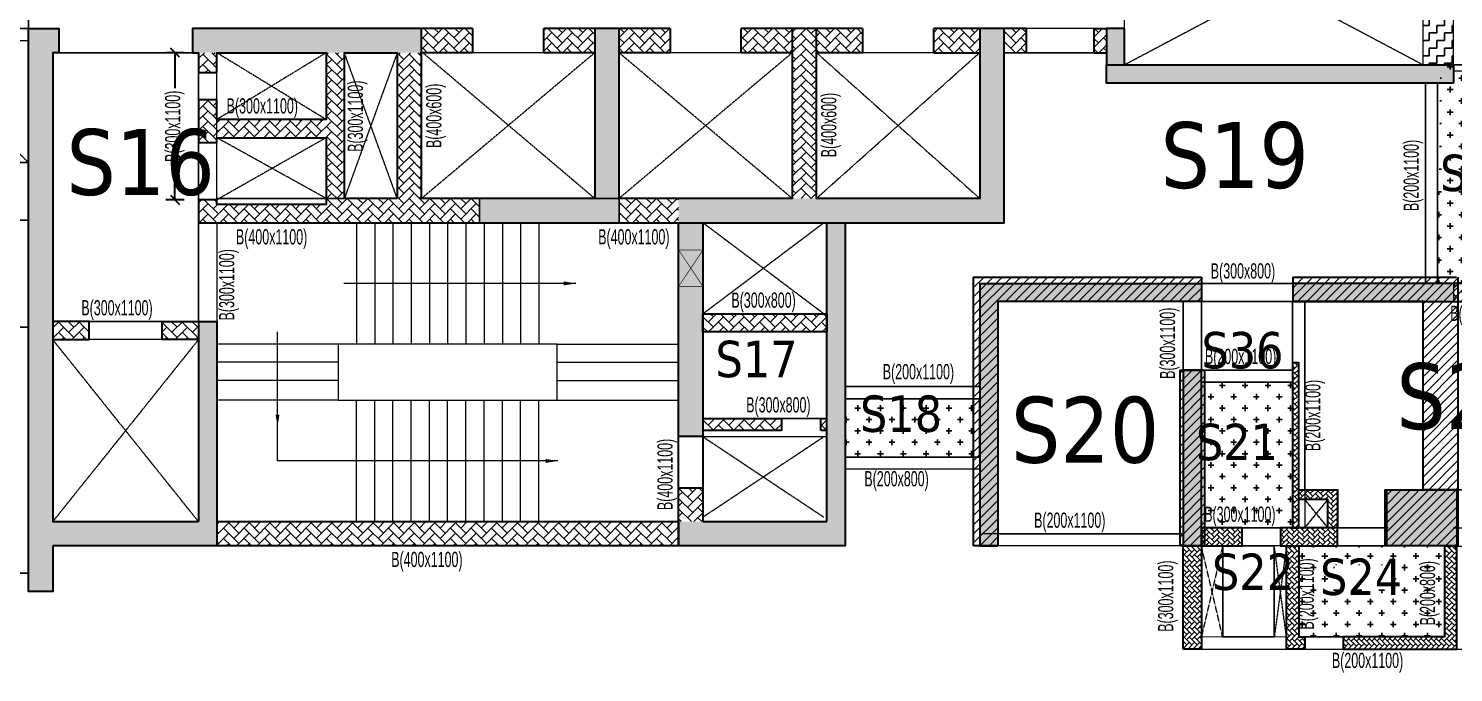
# Model space of a CAD drawing. Header units: millimetres. Extents: x -2 to 66976, y 42 to 26355.
# Drawn here: x 31758 to 55209, y 1066 to 11677 of the extents above; entities that cross this region are included whole.
import ezdxf

# ---------------------------------------------------------------- set-up
doc = ezdxf.new("R2010")
doc.units = ezdxf.units.MM
doc.linetypes.add('HIDDEN', pattern=[0.375, 0.25, -0.125])
for name, color, linetype, lineweight in [('A-ANNO-DIMS', 8, 'Continuous', 15), ('A-DETL-MISC', 35, 'Continuous', 15), ('A-HIDD-ABVE', 8, 'HIDDEN', 20), ('S-BEAM', 7, 'Continuous', 18), ('S-BEAM-IDEN', 2, 'Continuous', 9), ('S-COL HATCH', 9, 'Continuous', 0), ('S-COLS', 5, 'Continuous', 35), ('S-WALL', 4, 'Continuous', 18)]:
    doc.layers.add(name, color=color, linetype=linetype, lineweight=lineweight)
for name, color, linetype in [('changes', 7, 'Continuous'), ('S-CUTOUT', 1, 'Continuous'), ('SUNK SLAB', 8, 'Continuous')]:
    doc.layers.add(name, color=color, linetype=linetype)
doc.styles.add('Dim.s & Anno.(Misc.)', font='ARIALN.TTF')
doc.styles.add('SOBHA', font='swisscl.ttf')
doc.styles.add('Swis721 LtCn BT', font='swisscl.ttf', dxfattribs={"width": 0.9, "height": 233.355162})
doc.dimstyles.new('A-GFC-100', dxfattribs={"dimscale": 100, "dimtxt": 1.75, "dimasz": 1.5, "dimexe": 1.5, "dimexo": 0, "dimgap": 1, "dimtad": 1, "dimdsep": 46, "dimtxsty": 'Dim.s & Anno.(Misc.)', "dimblk": 'ARCHTICK', "dimcen": 0, "dimdle": 1.5, "dimclrd": 256, "dimclre": 8, "dimclrt": 6, "dimazin": 2, "dimtfac": 1, "dimtix": 1, "dimtmove": 2, "dimatfit": 3, "dimfxl": 1, "dimtolj": 1, "dimlwd": -1, "dimlwe": 9, "dimarcsym": 0})
doc.dimstyles.new('S-100', dxfattribs={"dimscale": 100, "dimtxt": 2.5, "dimasz": 1.5, "dimexe": 1.5, "dimexo": 1.5, "dimgap": 0.1, "dimtad": 0, "dimdec": 0, "dimrnd": 0.0005, "dimzin": 0, "dimdsep": 46, "dimtxsty": 'SOBHA', "dimblk": 'OBLIQUE', "dimcen": 0.09, "dimclrd": 8, "dimclre": 8, "dimclrt": 6, "dimadec": 0, "dimazin": 0, "dimtfac": 1, "dimtdec": 0, "dimtofl": 0, "dimtmove": 0, "dimatfit": 3, "dimfxl": 1.5, "dimfxlon": 1, "dimtolj": 1, "dimtzin": 0, "dimlwd": -1, "dimlwe": -1, "dimarcsym": 0})
pattern_1 = [(0, (-31352080.2, 21119608.4), (187.5, 187.5), [93.75, -281.25]), (90, (-31352033.32, 21119561.53), (-187.5, 187.5), [93.75, -281.25])]
pattern_2 = [(45, (-31802317.5, 20729084.55), (0, 169.7056275), [360, -120]), (135, (-31802232.65, 20729169.4), (1e-14, 169.7056275), [360, -120])]
pattern_3 = [(45, (-31618808, 20746156.34), (0, 169.7056275), [360, -120]), (135, (-31618723.15, 20746241.2), (1e-14, 169.7056275), [360, -120])]
pattern_4 = [(45, (-31682274.25, 21473233.52), (-75.1300955, 75.1300955), [])]
pattern_5 = [(315, (-62947863.76, 41480227.01), (84.85281374, -1e-14), [180, -60]), (45, (-62947821.334, 41480184.58), (84.85281374, -2e-14), [180, -60])]

# ---------------------------------------------------------------- blocks, each defined once
blk = doc.blocks.new('_ARCHTICK')
at = {"color": 0, "linetype": 'ByBlock', "const_width": 0.15}
blk.add_lwpolyline([(-0.5, -0.5), (0.5, 0.5)], dxfattribs=at)
blk = doc.blocks.new('_OBLIQUE')
at = {"color": 0, "linetype": 'ByBlock'}
blk.add_line((-0.5, -0.5), (0.5, 0.5), dxfattribs=at)
blk = doc.blocks.new('*D11')
at = {"layer": 'Defpoints', "color": 0, "transparency": 16777216}
for p in [(34168, 11277), (34558, 11277), (34558, 8854)]:
    blk.add_point(p, dxfattribs=at)
at = {"layer": 'S-COLS', "color": 8, "transparency": 16777216}
for p, q in [((34318, 11277), (34018, 11277)), ((34168, 11277), (34168, 10692)), ((34168, 8854), (34168, 9439)), ((34318, 8854), (34018, 8854))]:
    blk.add_line(p, q, dxfattribs=at)
at = {"layer": 'S-COLS', "color": 8, "transparency": 16777216, "xscale": 150, "yscale": 150, "zscale": 150}
for p, rotation in [((34168, 11277), 90), ((34168, 8854), 270)]:
    blk.add_blockref('_OBLIQUE', p, dxfattribs=dict(at, rotation=rotation))
at = {"layer": 'S-COLS', "color": 6, "transparency": 16777216, "insert": (34168, 10065), "char_height": 250, "attachment_point": 5, "rotation": 90, "style": 'SOBHA'}
blk.add_mtext('\\A1;{\\W0.8;\\C2;B(300x1100)}', dxfattribs=at)
blk = doc.blocks.new('A$Cbe320e20')
at = {"layer": 'S-COL HATCH', "transparency": 33554687}
h = blk.add_hatch(color=256, dxfattribs=at)
h.dxf.hatch_style = 1
h.paths.add_polyline_path([(24654, -2025), (24954, -2025), (24954, -5325), (24954, -5725), (22254, -5725), (22254, -6475), (21854, -6475), (21854, -5325), (21854, -5325), (21854, 2800), (22354, 2800), (22354, 2400), (22254, 2400), (22254, -5325), (22254, -5325), (24654, -5325), (24654, -5325)])
h = blk.add_hatch(color=256, dxfattribs=at)
h.dxf.hatch_style = 1
h.paths.add_polyline_path([(28324, 2800), (24554, 2800), (24554, 2400), (28324, 2400)])
at = {"layer": 'S-COL HATCH'}
h = blk.add_hatch(dxfattribs=at)
h.set_pattern_fill('AR-HBONE', color=256, scale=30)
h.set_pattern_definition(pattern_3)
h.paths.add_polyline_path([(28324, 2400), (28324, 2800), (29164, 2800), (29164, 2400), (28834, 2400)])
h = blk.add_hatch(dxfattribs=at)
h.set_pattern_fill('AR-HBONE', color=256, scale=30)
h.set_pattern_definition(pattern_3)
h.paths.add_polyline_path([(30334, 2400), (30334, 2800), (31174, 2800), (31174, 2400)])
at = {"layer": 'S-COL HATCH', "transparency": 33554687}
h = blk.add_hatch(color=256, dxfattribs=at)
h.dxf.hatch_style = 1
h.paths.add_polyline_path([(31574, 2800), (31174, 2800), (31174, 0), (31574, 0)])
at = {"layer": 'S-COL HATCH'}
h = blk.add_hatch(dxfattribs=at)
h.set_pattern_fill('AR-HBONE', color=256, scale=30)
h.set_pattern_definition(pattern_3)
h.paths.add_polyline_path([(31574, 2400), (31574, 2800), (32414, 2800), (32414, 2400)])
at = {"layer": 'S-COL HATCH', "transparency": 33554687}
h = blk.add_hatch(color=256, dxfattribs=at)
h.dxf.hatch_style = 1
h.paths.add_polyline_path([(32554, -400), (32554, 0), (37509, 0), (37509, 2800), (37909, 2800), (37909, -400)])
at = {"layer": 'S-COL HATCH'}
h = blk.add_hatch(dxfattribs=at)
h.set_pattern_fill('AR-HBONE', color=256, scale=30)
h.set_pattern_definition(pattern_3)
h.paths.add_polyline_path([(33584, 2800), (34424, 2800), (34424, 2400), (33584, 2400)])
h = blk.add_hatch(dxfattribs=at)
h.set_pattern_fill('AR-HBONE', color=256, scale=30)
h.set_pattern_definition(pattern_2)
h.paths.add_polyline_path([(34824, 0), (34424, 0), (34424, 2800), (34824, 2800)])
h = blk.add_hatch(dxfattribs=at)
h.set_pattern_fill('AR-HBONE', color=256, scale=30)
h.set_pattern_definition(pattern_3)
h.paths.add_polyline_path([(34824, 2800), (35581, 2800), (35581, 2400), (34824, 2400)])
h = blk.add_hatch(dxfattribs=at)
h.set_pattern_fill('AR-HBONE', color=256, scale=30)
h.set_pattern_definition(pattern_3)
h.paths.add_polyline_path([(36751, 2400), (36751, 2800), (37509, 2800), (37509, 2400)])
h = blk.add_hatch(dxfattribs=at)
h.set_pattern_fill('AR-HBONE', color=256, scale=30)
h.set_pattern_definition(pattern_3)
h.paths.add_polyline_path([(37909, 2400), (37909, 2800), (38274, 2800), (38274, 2400), (38185, 2400)])
h = blk.add_hatch(dxfattribs=at)
h.set_pattern_fill('AR-HBONE', color=256, scale=30)
h.set_pattern_definition(pattern_3)
h.paths.add_polyline_path([(39394, 2400), (39394, 2800), (39594, 2800), (39594, 2400)])
at = {"layer": 'S-COL HATCH', "transparency": 33554687}
h = blk.add_hatch(color=256, dxfattribs=at)
h.dxf.hatch_style = 1
h.paths.add_polyline_path([(39894, 2800), (39594, 2800), (39594, 2200), (39894, 2200)])
at = {"layer": 'S-COL HATCH'}
h = blk.add_hatch(dxfattribs=at)
h.set_pattern_fill('AR-HBONE', color=256, scale=30)
h.set_pattern_definition(pattern_2)
h.paths.add_polyline_path([(27054, 2400), (26754, 2400), (26754, 1300), (24954, 1300), (24954, 1625), (24654, 1625), (24654, 922), (24954, 922), (24954, 1000), (26754, 1000), (26754, -100), (24954, -100), (24954, -23), (24654, -23), (24654, -400), (29274, -400), (29274, 0), (27054, 0)])
h = blk.add_hatch(dxfattribs=at)
h.set_pattern_fill('AR-HBONE', color=256, scale=30)
h.set_pattern_definition(pattern_2)
h.paths.add_polyline_path([(24954, 2400), (24654, 2400), (24654, 2075), (24954, 2075)])
h = blk.add_hatch(dxfattribs=at)
h.set_pattern_fill('AR-HBONE', color=256, scale=30)
h.set_pattern_definition(pattern_2)
h.paths.add_polyline_path([(28324, 0), (27924, 0), (27924, 2400), (28324, 2400)])
at = {"layer": 'S-COL HATCH', "transparency": 33554687}
h = blk.add_hatch(color=256, dxfattribs=at)
h.dxf.hatch_style = 1
h.paths.add_polyline_path([(39594, 2200), (39594, 1900), (45304, 1900), (45304, 2200)])
h = blk.add_hatch(color=256, dxfattribs=at)
h.dxf.hatch_style = 1
h.paths.add_polyline_path([(31574, 0), (29274, 0), (29274, -400), (31574, -400)])
at = {"layer": 'S-COL HATCH'}
h = blk.add_hatch(dxfattribs=at)
h.set_pattern_fill('AR-HBONE', color=256, scale=30)
h.set_pattern_definition(pattern_2)
h.paths.add_polyline_path([(31574, 0), (32554, 0), (32554, -400), (31574, -400)])
at = {"layer": 'S-COL HATCH', "transparency": 33554687}
h = blk.add_hatch(color=256, dxfattribs=at)
h.dxf.hatch_style = 1
h.paths.add_polyline_path([(32554, -400), (32954, -400), (32954, -400), (32954, -1900), (32954, -1900), (32954, -2200), (32954, -3925), (32554, -3925)])
h = blk.add_hatch(color=256, dxfattribs=at)
h.dxf.hatch_style = 1
h.paths.add_polyline_path([(34994, -400), (35294, -400), (35294, -5725), (34994, -5725), (32554, -5725), (32554, -5325), (34994, -5325), (34994, -3625), (34994, -3625), (34994, -3625)])
h = blk.add_hatch(dxfattribs=at)
h.set_pattern_fill('ANSI31', color=256, scale=850)
h.set_pattern_definition(pattern_4)
h.paths.add_polyline_path([(37409, -1299), (41159, -1299), (41159, -1699), (37809, -1699), (37809, -5724), (37409, -5724)])
h = blk.add_hatch(color=256, dxfattribs=at)
h.dxf.hatch_style = 1
h.paths.add_polyline_path([(37509, -1400), (41159, -1400), (41159, -1700), (37809, -1700), (37809, -5725), (37509, -5725)])
h = blk.add_hatch(dxfattribs=at)
h.set_pattern_fill('ANSI31', color=256, scale=850)
h.set_pattern_definition(pattern_4)
h.paths.add_polyline_path([(42659, -1299), (44804, -1299), (44804, -1303), (45379, -1303), (45379, -4800), (44804, -4800), (44804, -1699), (42659, -1699)])
h = blk.add_hatch(color=256, dxfattribs=at)
h.dxf.hatch_style = 1
h.paths.add_polyline_path([(42659, -1400), (45304, -1400), (45304, -1700), (42659, -1700)])
at = {"layer": 'S-COL HATCH'}
h = blk.add_hatch(dxfattribs=at)
h.set_pattern_fill('AR-HBONE', color=256, scale=30)
h.set_pattern_definition(pattern_2)
h.paths.add_polyline_path([(47034, -1700), (47034, -1400), (45304, -1400), (45304, -1700)])
h = blk.add_hatch(dxfattribs=at)
h.set_pattern_fill('AR-HBONE', color=256, scale=30)
h.set_pattern_definition([(45, (-31802317.5, 20677155.55), (0, 169.7056275), [360, -120]), (135, (-31802232.65, 20677240.4), (1e-14, 169.7056275), [360, -120])])
h.paths.add_polyline_path([(24654, -2325), (24654, -2025), (24054, -2025), (24054, -2325)])
h.paths.add_polyline_path([(22854, -2325), (22854, -2025), (22254, -2025), (22254, -2325)])
h = blk.add_hatch(dxfattribs=at)
h.set_pattern_fill('AR-HBONE', color=256, scale=30)
h.set_pattern_definition(pattern_2)
h.paths.add_polyline_path([(32954, -1900), (32954, -2200), (34994, -2200), (34994, -1900)])
at = {"layer": 'S-COL HATCH', "transparency": 33554687}
h = blk.add_hatch(dxfattribs=at)
h.set_pattern_fill('ANSI31', color=256, scale=850)
h.set_pattern_definition(pattern_4)
h.paths.add_polyline_path([(40809, -2827), (41205, -2827), (41205, -5724), (40809, -5724)])
h = blk.add_hatch(color=256, dxfattribs=at)
h.dxf.hatch_style = 1
h.paths.add_polyline_path([(40859, -2827), (41159, -2827), (41159, -5725), (40859, -5725)])
at = {"layer": 'S-COL HATCH'}
h = blk.add_hatch(dxfattribs=at)
h.set_pattern_fill('AR-HBONE', color=256, scale=30)
h.set_pattern_definition(pattern_2)
h.paths.add_polyline_path([(34244, -3625), (34244, -3825), (32954, -3825), (32954, -3625)])
h = blk.add_hatch(dxfattribs=at)
h.set_pattern_fill('AR-HBONE', color=256, scale=30)
h.set_pattern_definition(pattern_2)
h.paths.add_polyline_path([(34894, -3625), (34994, -3625), (34994, -3825), (34894, -3825)])
h = blk.add_hatch(dxfattribs=at)
h.set_pattern_fill('AR-HBONE', color=256, scale=30)
h.set_pattern_definition(pattern_2)
h.paths.add_polyline_path([(32554, -4775), (32954, -4775), (32954, -5325), (32554, -5325)])
at = {"layer": 'S-COL HATCH', "transparency": 33554687}
h = blk.add_hatch(dxfattribs=at)
h.set_pattern_fill('ANSI31', color=256, scale=850)
h.set_pattern_definition(pattern_4)
h.paths.add_polyline_path([(45379, -4800), (45379, -5724), (44179, -5724), (44179, -4800)])
h = blk.add_hatch(color=256, dxfattribs=at)
h.dxf.hatch_style = 1
h.paths.add_polyline_path([(44209, -5725), (45359, -5725), (45359, -4800), (44209, -4800)])
at = {"layer": 'S-COL HATCH'}
h = blk.add_hatch(dxfattribs=at)
h.set_pattern_fill('AR-HBONE', color=256, scale=30)
h.set_pattern_definition(pattern_2)
h.paths.add_polyline_path([(32554, -5325), (24954, -5325), (24954, -5725), (32554, -5725)])
at = {"layer": 'changes'}
blk.add_lwpolyline([(31574, 0), (29274, 0), (29274, -400), (31574, -400)], close=True, dxfattribs=at)
at = {"layer": 'S-COL HATCH', "transparency": 33554687}
blk.add_line((45304, -1400), (45304, -1700), dxfattribs=at)
at = {"layer": 'S-COLS'}
for p, q in [((29164, 2800), (28324, 2800)), ((29164, 2800), (29164, 2400)), ((30334, 2400), (30334, 2800)), ((32414, 2800), (30334, 2800)), ((32414, 2800), (32414, 2400)), ((33584, 2400), (33584, 2800)), ((34424, 2800), (33584, 2800)), ((35581, 2800), (34824, 2800)), ((35581, 2800), (35581, 2400)), ((36751, 2400), (36751, 2800)), ((37509, 2800), (36751, 2800)), ((38274, 2800), (37909, 2800)), ((38274, 2800), (38274, 2400)), ((39394, 2400), (39394, 2800)), ((39394, 2800), (39594, 2800)), ((29164, 2400), (28324, 2400)), ((31174, 2400), (30334, 2400)), ((32414, 2400), (31574, 2400)), ((34424, 2400), (33584, 2400)), ((35581, 2400), (34824, 2400)), ((36751, 2400), (37509, 2400)), ((39394, 2400), (39594, 2400)), ((37509, -1400), (37509, -5725)), ((37509, -1400), (41159, -1400)), ((41159, -1299), (41159, -1699)), ((41159, -1400), (41159, -1700)), ((42659, -1299), (42659, -1699)), ((41159, -1700), (37809, -1700)), ((37809, -1700), (37809, -5725)), ((41159, -1700), (37809, -1700)), ((24654, -2025), (24654, -5325)), ((24954, -2025), (24954, -5325)), ((32954, -3925), (32554, -3925)), ((32954, -4775), (32554, -4775)), ((24954, -5325), (24954, -5725)), ((37809, -5724), (37409, -5724)), ((37809, -5724), (37409, -5724)), ((37509, -5725), (37809, -5725)), ((41209, -5724), (40809, -5724)), ((41209, -5724), (40809, -5724))]:
    blk.add_line(p, q, dxfattribs=at)
for points in [[(21854, -5325), (21854, 2800), (22354, 2800), (22354, 2400), (22254, 2400), (22254, -5325), (24654, -5325)], [(28324, 2800), (24554, 2800), (24554, 2400), (24654, 2400), (24654, 2075), (24954, 2075), (24954, 2400), (25854, 2400), (26754, 2400), (26754, 1300), (24954, 1300), (24954, 1625), (24654, 1625), (24654, 922), (24954, 922), (24954, 1000), (26754, 1000), (26754, -100), (25854, -100), (24954, -100), (24954, -23), (24654, -23), (24654, -400), (26754, -400), (26754, -400), (37909, -400), (37909, 2800), (37509, 2800), (37509, 0), (34824, 0), (34824, 2800)], [(31174, 2800), (31174, 0), (28324, 0), (28324, 2800)], [(31574, 2800), (31174, 2800)], [(34424, 2800), (34424, 0), (31574, 0), (31574, 2800)], [(34824, 2800), (34424, 2800)], [(32954, -5725), (32554, -5725), (32554, -400)], [(32954, -400), (32954, -5325)], [(35294, -400), (35294, -5725), (34994, -5725)], [(34994, -5325), (34994, -400)], [(37409, -5724), (37409, -1299), (41159, -1299)], [(42659, -1299), (45354, -1299)], [(45379, -1299), (45379, -4800), (44804, -4800), (44804, -1699), (42659, -1699)], [(40813, -1699), (37809, -1699), (37809, -5724)], [(22254, -2325), (22854, -2325), (22854, -2025), (22254, -2025)], [(24654, -2325), (24054, -2325), (24054, -2025), (24954, -2025)], [(40809, -5724), (40809, -2827), (41209, -2827), (41209, -5724)], [(32954, -3625), (34244, -3625)], [(34244, -3625), (34244, -3825)], [(34894, -3825), (34894, -3625)], [(34894, -3625), (34994, -3625)], [(34244, -3825), (32954, -3825)], [(34994, -3825), (34894, -3825)], [(22254, -5725), (22254, -6475), (21854, -6475), (21854, -5325)], [(24954, -5325), (32554, -5325), (32554, -5725), (22254, -5725)], [(32954, -5325), (34994, -5325)], [(34994, -5725), (32954, -5725)]]:
    blk.add_lwpolyline(points, dxfattribs=at)
at = {"layer": 'S-COLS', "color": 5}
blk.add_lwpolyline([(39894, 2800), (39594, 2800), (39594, 2200), (39894, 2200)], close=True, dxfattribs=at)
at = {"layer": 'S-COLS'}
for points in [[(27924, 0), (27054, 0), (27054, 2400), (27924, 2400)], [(45304, 1900), (39594, 1900), (39594, 2200), (45304, 2200)], [(32954, -1900), (34994, -1900), (34994, -2200), (32954, -2200)], [(45359, -5725), (44209, -5725), (44209, -4800), (45359, -4800)]]:
    blk.add_lwpolyline(points, close=True, dxfattribs=at)
at = {"layer": 'S-COLS', "elevation": 0}
for points in [[(47034, -1400), (42659, -1400), (42659, -1700), (47034, -1700)], [(41159, -2827), (40859, -2827), (40859, -5725), (41159, -5725)], [(45379, -5724), (44179, -5724), (44179, -4800), (45379, -4800)]]:
    blk.add_lwpolyline(points, close=True, dxfattribs=at)
at = {"layer": 'S-CUTOUT', "const_width": 10, "elevation": 0}
blk.add_lwpolyline([(32954, -849), (32954, -1449), (32554, -1449), (32554, -849)], close=True, dxfattribs=at)
for points in [[(32954, -849), (32554, -1449)], [(32954, -1449), (32554, -849)]]:
    blk.add_lwpolyline(points, dxfattribs=at)
at = {"layer": 'S-WALL', "color": 7}
for p, q in [((46394, 2200), (45304, 2200)), ((45304, 2100), (46294, 2100))]:
    blk.add_line(p, q, dxfattribs=at)

msp = doc.modelspace()

# ---------------------------------------------------------------- hatches: boundary and pattern name
at = {"layer": 'S-COL HATCH'}
h = msp.add_hatch(dxfattribs=at)
h.set_pattern_fill('AR-HBONE', color=256, scale=15, angle=-90)
h.set_pattern_definition([(315, (-10751411.99, 52156576.98), (84.85281374, -2e-14), [180, -60]), (45, (-10751369.56, 52156534.55), (84.85281374, -2e-14), [180, -60])])
h.paths.add_polyline_path([(52662.5, 6166.6), (52662.5, 3451.4), (52562.5, 3451.4), (52562.5, 6166.6)])
h = msp.add_hatch(dxfattribs=at)
h.set_pattern_fill('AR-HBONE', color=256, scale=15)
h.set_pattern_definition([(45, (-62957998.08, 41410405.243), (0, 84.85281374), [180, -60]), (135, (-62957955.65, 41410447.67), (7e-15, 84.85281374), [180, -60])])
h.paths.add_polyline_path([(52662.5, 4076.2), (53302.5, 4076.2), (53302.5, 3451.4), (53142.5, 3451.4), (53142.5, 3916.6), (52662.5, 3916.6)])
h = msp.add_hatch(dxfattribs=at)
h.set_pattern_fill('AR-HBONE', color=256, scale=15)
h.set_pattern_definition([(45, (-63218759.81, 41889148.68), (0, 84.852813742), [180, -60]), (135, (-63218717.383, 41889191.11), (7e-15, 84.852813742), [180, -60])])
h.paths.add_polyline_path([(51062.5, 3151.4), (51062.5, 3451.4), (51732.5, 3451.4), (51732.5, 3151.4)])
h = msp.add_hatch(dxfattribs=at)
h.set_pattern_fill('AR-HBONE', color=256, scale=15)
h.set_pattern_definition([(45, (-63220159.815, 41889148.68), (0, 84.852813742), [180, -60]), (135, (-63220117.39, 41889191.11), (7e-15, 84.852813742), [180, -60])])
h.paths.add_polyline_path([(52362.5, 3151.4), (52362.5, 3451.4), (53302.5, 3451.4), (53302.5, 3151.4)])
h = msp.add_hatch(dxfattribs=at)
h.set_pattern_fill('AR-HBONE', color=256, scale=15, angle=-90)
h.set_pattern_definition([(315, (-10749711.946, 52156431.76), (84.85281374, -2e-14), [180, -60]), (45, (-10749669.52, 52156389.33), (84.85281374, -2e-14), [180, -60])])
h.paths.add_polyline_path([(51062.4, 1451.4), (50762.4, 1451.4), (50762.4, 3151.4), (51062.4, 3151.4)])
h = msp.add_hatch(dxfattribs=at)
h.set_pattern_fill('AR-HBONE', color=256, scale=15, angle=-90)
h.set_pattern_definition(pattern_5)
h.paths.add_polyline_path([(52662.5, 1651.4), (52762.5, 1651), (52762.5, 1451), (52462.5, 1451.4), (52462.5, 3151.4), (52662.5, 3151.4)])
h = msp.add_hatch(dxfattribs=at)
h.set_pattern_fill('AR-HBONE', color=256, scale=15, angle=-90)
h.set_pattern_definition(pattern_5)
edge = h.paths.add_edge_path()
edge.add_line((55062.5, 3151.4), (55062.5, 1651.4))
edge.add_line((55062.5, 1651.4), (53392.5, 1651.4))
edge.add_line((53392.5, 1651.4), (53392.5, 1451.4))
edge.add_line((53392.5, 1451.4), (55262.5, 1451.4))
edge.add_line((55262.5, 1451.4), (55262.5, 3151.3))
edge.add_line((55262.5, 3151.3), (55062.5, 3151.3))
at = {"layer": 'SUNK SLAB'}
h = msp.add_hatch(dxfattribs=at)
h.set_pattern_fill('ZIGZAG', color=8, scale=1000, style=0)
h.set_pattern_definition([(0, (-31739813.8, 20728727.39), (125, 125), [125, -125]), (90, (-31739688.8, 20728727.39), (-125, 125), [125, -125])])
h.paths.add_polyline_path([(55208.1, 13676.5), (54708.1, 13676.5), (54708.1, 11076.5), (55208.1, 11076.5)])
h = msp.add_hatch(dxfattribs=at)
h.set_pattern_fill('CROSS', color=8, scale=750, style=0)
h.set_pattern_definition(pattern_1)
h.paths.add_polyline_path([(54995.3, 11076.5), (56145.3, 11076.5), (56096.2, 7476.5), (54946.2, 7476.5)])
h = msp.add_hatch(dxfattribs=at)
h.set_pattern_fill('CROSS', color=8, scale=750, style=0)
h.set_pattern_definition(pattern_1)
h.paths.add_polyline_path([(51060.6, 5849.2), (52560.6, 5849.2), (52560.6, 3449.2), (51060.6, 3449.2)])
h.paths.add_polyline_path([(52440.3, 3406.9), (51041.8, 3406.9), (51041.8, 3934.1), (52440.3, 3934.1)], flags=9)
h = msp.add_hatch(dxfattribs=at)
h.set_pattern_fill('CROSS', color=8, scale=750, style=0)
h.set_pattern_definition(pattern_1)
h.paths.add_polyline_path([(45196.2, 4616.6), (45196.2, 5576.5), (47410.6, 5576.5), (47410.6, 4616.5)])
h = msp.add_hatch(dxfattribs=at)
h.set_pattern_fill('CROSS', color=8, scale=750, style=0)
h.set_pattern_definition(pattern_1)
h.paths.add_polyline_path([(55060.6, 1649), (55060.6, 3149.3), (52660.6, 3151.3), (52660.6, 1650.4)])
h.paths.add_polyline_path([(53249.8, 2422.5), (53249.8, 2834.4), (54227.3, 2834.4), (54227.3, 2422.5)], flags=0)
h.paths.add_polyline_path([(55048.3, 1780.2), (55048.3, 3053.5), (54521.1, 3053.5), (54521.1, 1780.2)], flags=24)
h.paths.add_polyline_path([(53053.1, 1773.3), (53053.1, 3046.5), (52525.9, 3046.5), (52525.9, 1773.3)], flags=9)
h.paths.add_polyline_path([(53203.9, 2370), (54253.6, 2370), (54253.6, 2888.1), (53203.9, 2888.1)], flags=24)

# ---------------------------------------------------------------- linework, layer by layer
at = {"layer": 'A-ANNO-DIMS', "ltscale": 500, "elevation": 0}
msp.add_lwpolyline([(36646.3, 4551.3), (35856.3, 4551.3), (35856.3, 5116.3)], dxfattribs=at)
at = {"layer": 'A-DETL-MISC'}
for p, q in [((37156.3, 8476.4, 0), (37156.3, 6476.6, 0)), ((37456.3, 8476.5, 0), (37456.3, 6476.5, 0)), ((37756.3, 8476.5, 0), (37756.3, 6476.5, 0)), ((38056.3, 8476.5, 0), (38056.3, 6476.5, 0)), ((38356.3, 8476.5, 0), (38356.3, 6476.5, 0)), ((38656.3, 8476.5, 0), (38656.3, 6476.5, 0)), ((38956.3, 8476.5, 0), (38956.3, 6476.5, 0)), ((39256.3, 8476.5, 0), (39256.3, 6476.5, 0)), ((39556.3, 8476.5, 0), (39556.3, 6476.5, 0)), ((39856.3, 8476.5, 0), (39856.3, 6476.5, 0)), ((40156.3, 8476.5, 0), (40156.3, 6476.5, 0)), ((37156.3, 3551.4, 0), (37156.3, 5551.3, 0)), ((37456.3, 3551.3, 0), (37456.3, 5551.3, 0)), ((37756.3, 3551.3, 0), (37756.3, 5551.3, 0)), ((38056.3, 3551.3, 0), (38056.3, 5551.3, 0)), ((38356.3, 3551.3, 0), (38356.3, 5551.3, 0)), ((38656.3, 3551.3, 0), (38656.3, 5551.3, 0)), ((38956.3, 3551.3, 0), (38956.3, 5551.3, 0)), ((39256.3, 3551.3, 0), (39256.3, 5551.3, 0)), ((39556.3, 3551.3, 0), (39556.3, 5551.3, 0)), ((39856.3, 3551.3, 0), (39856.3, 5551.3, 0)), ((40156.3, 3551.3, 0), (40156.3, 5551.3, 0))]:
    msp.add_line(p, q, dxfattribs=at)
at = {"layer": 'A-DETL-MISC', "elevation": 0}
for points in [[(36856.3, 6476.5), (34856.3, 6476.5)], [(40456.3, 6476.5), (42456.3, 6476.5)], [(36856.3, 6176.5), (34856.3, 6176.5)], [(40456.3, 6176.5), (42456.3, 6176.5)], [(36856.3, 5876.5), (34856.3, 5876.5)], [(40456.3, 5876.5), (42456.3, 5876.5)], [(36856.3, 5551.3), (34856.3, 5551.3)], [(40456.3, 5551.3), (42456.3, 5551.3)]]:
    msp.add_lwpolyline(points, dxfattribs=at)
msp.add_lwpolyline([(36856.3, 6476.5), (36856.3, 5551.3), (40456.3, 5551.3), (40456.3, 6476.5)], close=True, dxfattribs=at)
at = {"layer": 'A-HIDD-ABVE', "linetype": 'HIDDEN'}
for p, q in [((54706.3, 13676.5, 0), (49795.9, 11076.5, 0)), ((54706.3, 11076.5, 0), (49807.9, 13676.5, 0)), ((29768.1, 11476.5, 0), (31758.1, 9466.5, 0)), ((36656.3, 11276.5, 0), (34856.3, 10176.5, 0)), ((36656.3, 10176.5, 0), (34856.3, 11276.5, 0)), ((37826.3, 11276.5, 0), (36956.3, 8876.5, 0)), ((37826.3, 8876.5, 0), (36956.3, 11276.5, 0)), ((41076.3, 11276.5, 0), (38226.3, 8876.5, 0)), ((41076.3, 8876.5, 0), (38246.3, 11276.5, 0)), ((44326.3, 11276.5, 0), (41476.3, 8876.5, 0)), ((44326.3, 8876.5, 0), (41476.3, 11276.5, 0)), ((47410.6, 11276.5, 0), (44726.3, 8876.5, 0)), ((47410.6, 8876.5, 0), (44726.3, 11276.5, 0)), ((36656.3, 8876.5, 0), (34856.3, 9876.5, 0)), ((36656.3, 9876.5, 0), (34858.1, 8854, 0)), ((42858.1, 8476.6, 0), (44848, 6976.6, 0)), ((42858.1, 6976.6, 0), (44848, 8476.6, 0)), ((34556.3, 6551.3, 0), (32156.3, 3551.3, 0)), ((34556.2, 3551.3, 0), (32156.3, 6551.3, 0)), ((42855.4, 4951.4, 0), (44845.3, 3626.2, 0)), ((42855.4, 3626.2, 0), (44845.3, 4951.4, 0)), ((53140.6, 3916.5, 0), (52760.6, 3451.3, 0)), ((53140.6, 3451.3, 0), (52760.6, 3916.5, 0)), ((53142.4, 3916.5, 0), (52762.4, 3451.3, 0)), ((53142.4, 3451.3, 0), (52762.4, 3916.5, 0)), ((51410.6, 3151.3, 0), (51059.7, 1651.4, 0)), ((51410.6, 1651.3, 0), (51060.6, 3151.4, 0)), ((52460.6, 3151.3, 0), (52259.7, 1651.3, 0)), ((52460.6, 1651.3, 0), (52260.6, 3151.4, 0))]:
    msp.add_line(p, q, dxfattribs=at)
at = {"layer": 'changes'}
msp.add_line((36958.1, 8876.5, 0), (34858.1, 8876.5, 0), dxfattribs=at)
at = {"layer": 'changes', "color": 1, "elevation": 0}
for points in [[(25558.1, 13676.5), (31758.1, 13676.5), (31758.1, 11676.5), (25558.1, 11676.5)], [(29768.1, 11476.5), (28858.1, 11476.5), (28858.1, 10791.5), (29118.1, 10791.5), (29118.1, 9791.5), (28858.1, 9791.5), (28858.1, 8516.5), (29528.1, 8516.5), (29528.1, 8816.5), (30528.1, 8816.5), (30528, 8516.6), (31758.1, 8516.5), (31758.1, 9466.5), (29768.1, 9466.5)], [(32158.1, 11276.5), (34558.1, 11276.5), (34558.1, 6851.3), (32158.1, 6851.3)], [(55208.1, 11076.5), (56298.1, 11076.5), (56298.1, 7476.7), (54946.2, 7476.7), (54946.2, 10776.5), (55208.1, 10776.5)], [(47712.4, 7176.5), (50760.6, 7176.5), (50760.6, 3351.3), (47712.4, 3351.3)], [(51062.4, 7176.5), (52560.6, 7176.5), (52560.6, 6049.2), (51062.4, 6049.2)], [(25558.1, 6756.5), (31758.1, 6756.5), (31758.1, 2701.3), (25558.1, 2701.3)], [(42858.1, 6676.5), (44898, 6676.5), (44898, 5251.3), (42858.1, 5251.3)], [(51062.4, 5849.2), (52562.5, 5849.2), (52562.5, 3451.4), (51062.4, 3451.4)], [(45198, 5576.5), (47410.6, 5576.5), (47410.6, 4616.5), (45198, 4616.5)], [(51410.6, 3151.3), (52259.7, 3151.3), (52259.7, 1651.3), (51410.6, 1651.3)], [(52662.5, 3151.3), (55062.5, 3151.3), (55062.5, 1651.4), (52662.5, 1651.4)]]:
    msp.add_lwpolyline(points, close=True, dxfattribs=at)
for points in [[(47410.6, 5776.5), (47412.4, 7476.5), (54746.2, 7476.5), (54746.2, 10776.5), (49498, 10776.5), (49496.2, 11276.5), (47812.4, 11276.5), (47810.6, 8476.5), (45198, 8476.5), (45198, 5776.6), (47410.6, 5776.6)], [(54112.4, 3449.2), (54112.4, 4076.1), (56635.6, 4076.6), (56635.6, 7176.5), (52760.6, 7176.5), (52760.6, 4076.2), (53302.5, 4076.2), (53302.5, 3451.4), (54135.6, 3449.2)]]:
    msp.add_lwpolyline(points, dxfattribs=at)
at = {"layer": 'S-BEAM'}
for p, q in [((54706.3, 14576.5, 0), (54706.3, 11076.5, 0)), ((55206.3, 14576.5, 0), (55206.3, 11076.5, 0)), ((49795.9, 11676.5, 0), (49795.9, 13676.5, 0)), ((34858.1, 8854, 0), (34858.1, 11276.5, 0)), ((41076.3, 11276.5, 0), (38228.1, 11276.5, 0)), ((44326.3, 11276.5, 0), (41478.1, 11276.5, 0)), ((47410.6, 11276.5, 0), (44728.1, 11276.5, 0)), ((54944.4, 11076.5, 0), (56298.1, 11076.5, 0)), ((54946.2, 7476.5), (54946.2, 10776.5, 0)), ((34856.3, 8476.5, 0), (34856.3, 6851.3, 0)), ((33956.3, 6551.3, 0), (32756.3, 6551.3, 0)), ((52560.6, 5849.2, 0), (51060.6, 5849.2, 0)), ((52560.6, 5849.2, 0), (52560.6, 3449.2, 0)), ((47410.6, 5576.5, 0), (45196.2, 5576.5, 0)), ((44898, 4951.3, 0), (42858.1, 4951.3, 0)), ((47410.6, 4616.5, 0), (45196.2, 4616.6, 0)), ((47410.6, 4416.5, 0), (45196.2, 4416.5, 0)), ((53140.6, 3916.5, 0), (52760.6, 3916.5, 0)), ((52760.6, 3916.5, 0), (52760.6, 3449.2, 0)), ((53142.4, 3916.5, 0), (52762.4, 3916.5, 0)), ((53140.6, 3916.5, 0), (53140.6, 3449.2, 0)), ((53142.4, 3916.5, 0), (53142.4, 3449.2, 0)), ((54135.6, 3449.2, 0), (51060.6, 3449.2, 0)), ((55206.2, 3449.2, 0), (56635.6, 3449.2, 0)), ((50760.6, 3151.3, 0), (47445, 3151.3, 0)), ((50760.6, 3151.3, 0), (50760.6, 1451.3, 0)), ((51060.6, 3151.3, 0), (51059.7, 1651.4, 0)), ((51480.1, 3151.4, 0), (51060.6, 3151.4, 0)), ((51410.6, 1651.3, 0), (51410.6, 3151.4, 0)), ((52260.6, 3151.4, 0), (52259.7, 1650.6, 0)), ((52460.6, 3151.3, 0), (52260.6, 3151.3, 0)), ((52460.6, 3151.3, 0), (52460.6, 1651.3, 0)), ((55060.6, 3149.3, 0), (52660.6, 3151.3, 0)), ((52660.6, 3151.3, 0), (52660.6, 1651.3, 0)), ((55055, 3149.3, 0), (56635.6, 3149.3, 0)), ((55064.3, 3149.3, 0), (55064.3, 1649, 0)), ((52460.6, 1650.5, 0), (51060.6, 1651.4, 0)), ((55064.3, 1649, 0), (52660.6, 1650.4, 0)), ((50760.6, 1451.3, 0), (56935.6, 1451.3, 0))]:
    msp.add_line(p, q, dxfattribs=at)
at = {"layer": 'S-BEAM', "linetype": 'HIDDEN'}
for p, q in [((49496.2, 11676.5, 0), (47812.4, 11676.5, 0)), ((34456.2, 11276.5, 0), (32256.3, 11276.5, 0)), ((34558.1, 8854, 0), (34558.1, 11276.5, 0)), ((49496.2, 11276.5, 0), (47810.6, 11276.5, 0)), ((54746.2, 7476.5), (54746.2, 10776.5, 0)), ((34556.3, 8476.5, 0), (34556.3, 6851.3, 0)), ((52560.6, 7476.1, 0), (51060.6, 7476.5, 0)), ((50760.6, 7176.5, 0), (50760.6, 6049.2, 0)), ((51060.6, 7176.5, 0), (51060.6, 6049.2, 0)), ((52560.6, 7176.5, 0), (51060.6, 7176.5, 0)), ((52560.6, 7176.5, 0), (52560.6, 6049.2, 0)), ((52760.6, 7176.5, 0), (52760.6, 3916.5, 0)), ((33956.3, 6851.3, 0), (32756.3, 6851.3, 0)), ((52560.6, 6049.2, 0), (51060.6, 6049.2, 0)), ((47410.6, 5776.5, 0), (45196.2, 5776.6, 0)), ((44796.2, 5251.3, 0), (44146.2, 5251.3, 0)), ((50760.6, 3351.3, 0), (47445, 3351.3, 0)), ((52260.6, 3151.3, 0), (51410.6, 3151.4, 0))]:
    msp.add_line(p, q, dxfattribs=at)
at = {"layer": 'S-BEAM', "elevation": 0}
msp.add_lwpolyline([(29768.1, 11476.5), (31758.1, 11476.5), (31758.1, 9466.5), (29768.1, 9466.5)], close=True, dxfattribs=at)
at = {"layer": 'S-COLS', "elevation": 0}
for points in [[(52562.5, 6166.6), (52562.5, 3451.4), (52662.5, 3451.4), (52662.5, 6166.6)], [(51732.5, 3451.4), (51062.5, 3451.4), (51062.5, 3151.4), (51732.5, 3151.4)], [(53302.5, 3451.4), (52362.5, 3451.4), (52362.5, 3151.4), (53302.5, 3151.4)], [(50762.4, 1451.4), (50762.4, 3151.4), (51062.4, 3151.4), (51062.4, 1451.4)], [(52662.5, 1651.4), (52762.5, 1651), (52762.5, 1451), (52462.5, 1451.4), (52462.5, 3151.4), (52662.5, 3151.4)]]:
    msp.add_lwpolyline(points, close=True, dxfattribs=at)
for points in [[(52662.5, 4076.2), (53302.5, 4076.2), (53302.5, 3451.4), (53142.5, 3451.4), (53142.5, 3916.6), (52662.5, 3916.6), (52662.5, 4076.2)], [(55062.5, 3151.4), (55062.5, 1651.4), (53392.5, 1651.4), (53392.5, 1451.4), (55262.5, 1451.4), (55262.5, 3151.3), (55062.5, 3151.3)]]:
    msp.add_lwpolyline(points, dxfattribs=at)

# ---------------------------------------------------------------- block references
at = {"layer": 'S-COLS'}
msp.add_blockref('A$Cbe320e20', (9903.7, 8876.5, 0), dxfattribs=at)

# ---------------------------------------------------------------- texts
at = {"layer": 'changes', "attachment_point": 1, "style": 'Dim.s & Anno.(Misc.)'}
for s, insert, char_height in [('{\\fTahoma|b0|i0|c0|p34;S19}', (50388.4, 10133.6), 1084.701), ('{\\fTahoma|b0|i0|c0|p34;S16}', (32383.1, 10019.4), 1084.701), ('{\\fTahoma|b0|i0|c0|p34;S26}', (54988.5, 9597.3), 600), ('{\\fTahoma|b0|i0|c0|p34;S36}', (51062.4, 6676.6, 0), 600), ('{\\fTahoma|b0|i0|c0|p34;S17}', (43064.4, 6531.7), 600), ('{\\fTahoma|b0|i0|c0|p34;S23}', (54270.3, 6162.2), 1084.701), ('{\\fTahoma|b0|i0|c0|p34;S18}', (45442.6, 5630.3), 600), ('{\\fTahoma|b0|i0|c0|p34;S20}', (47926.8, 5608.2), 1084.701), ('{\\fTahoma|b0|i0|c0|p34;S21}', (50971.5, 5164.4), 600), ('{\\fTahoma|b0|i0|c0|p34;S22}', (51235.4, 3025.7, 0), 600), ('{\\fTahoma|b0|i0|c0|p34;S24}', (53013.9, 2943.2), 600)]:
    msp.add_mtext_dynamic_manual_height_columns(s, width=6038.664, gutter_width=5423.5, heights=[1159.3], dxfattribs=dict(at, insert=insert, char_height=char_height))
at = {"layer": 'S-BEAM-IDEN', "style": 'Swis721 LtCn BT', "width": 0.8}
for s, rotation, p in [('B(300x1100)', 90, (37262, 9644.6, 0)), ('B(400x600)', 90, (38552.6, 9707.3, 0)), ('B(400x600)', 90, (45052.6, 9555.6, 0)), ('B(200x1100)', 90, (54638.3, 8668)), ('B(400x1100)', 360, (35172, 8119.5)), ('B(400x1100)', 360, (41133.4, 8119.5)), ('B(300x1100)', 90, (35144.4, 6866.7, 0)), ('B(300x800)', 360, (43325.2, 7076, 0)), ('B(300x1100)', 90, (50626.8, 5903.1, 0)), ('B(200x1100)', 90, (53018.6, 4713.9, 0)), ('B(400x1100)', 90, (42357.9, 3742.6)), ('B(400x1100)', 360, (37727.7, 2804, 0)), ('B(300x1100)', 90, (50597.7, 1737.4, 0)), ('B(200x1100)', 90, (52911.5, 1773.2)), ('B(200x800)', 90, (54906.7, 1842.7))]:
    msp.add_text(s, height=250, rotation=rotation, dxfattribs=at).set_placement(p)
for s, p in [('B(300x1100)', (35018.7, 10275.9, 0)), ('B(300x800)', (51214.6, 7557.2, 0)), ('B(300x1100)', (32627.5, 6950.7, 0)), ('B(300x1100)', (55156.6, 6858.6)), ('B(200x1100)', (51119.3, 6148.6, 0)), ('B(200x1100)', (45816.6, 5897.1, 0)), ('B(300x800)', (43569.2, 5350.7, 0)), ('B(200x800)', (45513.6, 4134.1, 0)), ('B(300x1100)', (51106.8, 3548.6, 0)), ('B(200x1100)', (48307.3, 3450.7, 0)), ('B(200x1100)', (53208, 1140.9, 0))]:
    msp.add_text(s, height=250, dxfattribs=at).set_placement(p)

# ---------------------------------------------------------------- dimensions: what is measured, and where the dimension line sits
at = {"layer": 'S-COLS'}
dim = msp.add_linear_dim(base=(34168.4, 11276.5), p1=(34558.1, 8854, 0), p2=(34558.1, 11276.5, 0), angle=90, text='{\\W0.8;\\C2;B(300x1100)}', dimstyle='S-100', dxfattribs=at)
dim.commit()
dim.dimension.update_dxf_attribs({"geometry": '*D11', "text_midpoint": (34168.4, 10065.3)})

# ---------------------------------------------------------------- leaders
at = {"layer": 'A-ANNO-DIMS', "ltscale": 500}
for points in [[(40767.9, 7476.5, 0), (36946.3, 7476.5, 0)], [(35856.3, 5116.3, 0), (35856.2, 6677.7, 0)], [(40467.9, 4551.3, 0), (36646.3, 4551.3, 0)]]:
    msp.add_leader(points, dimstyle='A-GFC-100', override={"dimasz": 2, "dimtad": 0, "dimfxl": 0.18, "dimarcsym": 1}, dxfattribs=at)

doc.saveas('drawing.dxf')
